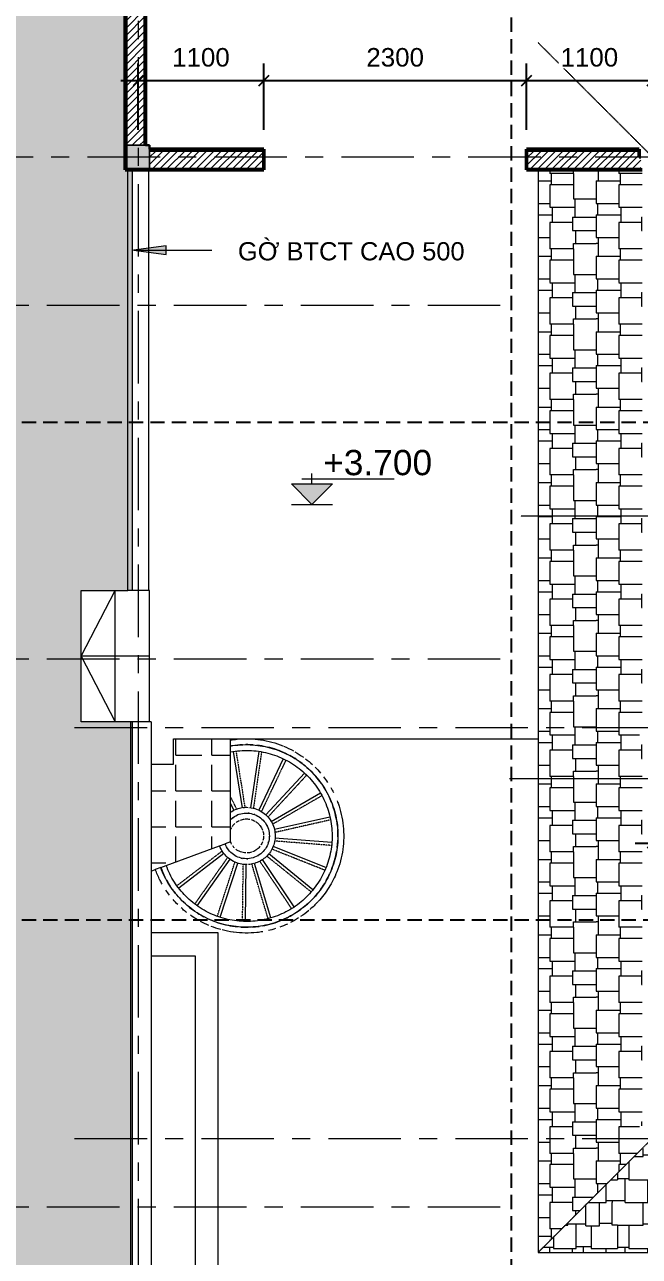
# Model space of a CAD drawing. Header units: millimetres. Extents: x 2164007 to 2324354, y -2513385 to -2308978.
# Drawn here: x 2257414 to 2262794, y -2392511 to -2381721 of the extents above; entities that cross this region are included whole.
import ezdxf

# ---------------------------------------------------------------- set-up
doc = ezdxf.new("R2010")
doc.units = ezdxf.units.MM
for name, pattern in [('DASHED2', [0.375, 0.25, -0.125]), ('Grid Line', [22.225, 12.7, -3.175, 3.175, -3.175]), ('HIDDEN2', [0.1875, 0.125, -0.0625]), ('IMPORT-ACAD_ISO10W100 _2_', [6, 4, -1, 0, -1]), ('Overhead 1_16_', [2.579687, 1.5875, -0.992187])]:
    doc.linetypes.add(name, pattern=pattern)
for name, color, linetype, lineweight in [('A-ANNO-DIMS', 211, 'Continuous', 9), ('A-DETL', 8, 'Continuous', 9), ('A-DETL-MEDM', 33, 'Continuous', 20), ('A-DETL-THIN', 151, 'Continuous', 9), ('A-FLOR', 8, 'Continuous', 13), ('A-FLOR-HRAL', 8, 'Continuous', 9), ('A-FLOR-PATT', 8, 'Continuous', 13), ('A-ROOF', 8, 'Continuous', 13), ('A-ROOF-PATT', 8, 'Continuous', 13), ('A-WALL', 113, 'Continuous', 20), ('A-WALL-PATT', 8, 'Continuous', 50), ('G-ANNO-DIMS', 111, 'Continuous', 9), ('G-ANNO-TEXT', 231, 'Continuous', 9), ('S-COLS', 52, 'Continuous', 9), ('S-GRID', 8, 'Continuous', 9), ('S-STRS', 8, 'Continuous', 9)]:
    doc.layers.add(name, color=color, linetype=linetype, lineweight=lineweight)
doc.layers.add('NETGIONG', color=21, linetype='HIDDEN2')
doc.styles.add('Arial_1', font='arial.ttf', dxfattribs={"height": 162.282934})
doc.styles.add('Arial_3', font='arial.ttf', dxfattribs={"height": 177.035928})
doc.dimstyles.new('Dim_dai_ca_vu', dxfattribs={"dimscale": 304.8, "dimtxt": 165, "dimasz": 0.292969, "dimexe": 0.492126, "dimexo": 0.0625, "dimgap": 0.393701, "dimtad": 1, "dimdec": 0, "dimzin": 0, "dimdsep": 46, "dimtxsty": 'Arial_1', "dimblk1": 'OBLIQUE', "dimblk2": 'OBLIQUE', "dimsah": 1, "dimcen": 0.09, "dimdle": 0.492126, "dimadec": 0, "dimazin": 0, "dimtfac": 1, "dimtdec": 4, "dimtix": 1, "dimtmove": 0, "dimatfit": 3, "dimfxl": 0.984252, "dimfxlon": 1, "dimtvp": 1, "dimtfill": 1, "dimtolj": 1, "dimtzin": 0, "dimarcsym": 2})
doc.dimstyles.new('Dim_dai_ca_vu_1', dxfattribs={"dimscale": 304.8, "dimtxt": 165, "dimasz": 0.292969, "dimexe": 0.492126, "dimexo": 0.0625, "dimgap": 0.393701, "dimtad": 1, "dimdec": 0, "dimzin": 0, "dimdsep": 46, "dimtxsty": 'Arial_1', "dimblk1": 'OBLIQUE', "dimblk2": 'OBLIQUE', "dimsah": 1, "dimcen": 0.09, "dimdle": 0.492126, "dimadec": 0, "dimazin": 0, "dimtfac": 1, "dimtdec": 4, "dimtix": 1, "dimtmove": 0, "dimatfit": 3, "dimfxl": 0.984252, "dimfxlon": 1, "dimtvp": 1, "dimtfill": 1, "dimtolj": 1, "dimtzin": 0, "dimarcsym": 2})
pattern_1 = [(45, (2260622.267, -2390948.96), (-31.8198, 31.8198), [])]

# ---------------------------------------------------------------- blocks, each defined once
blk = doc.blocks.new('Top Rail Type - Top Rail_Internal_-1073175-TÂ_NG 2')
at = {"layer": 'A-FLOR-HRAL'}
blk.add_line((-1502, 2034), (-1454, 2052), dxfattribs=at)
for points in [[(-1407, 2328), (-1392, 2339), (-1375, 2348), (-1357, 2355)], [(-1407, 2263), (-1393, 2277), (-1360, 2301), (-1302, 2321), (-1240, 2322), (-1181, 2305), (-1129, 2271), (-1091, 2223), (-1076, 2185), (-1071, 2165)], [(-1352, 2356), (-1337, 2362), (-1321, 2366), (-1305, 2369)], [(-1296, 2370), (-1281, 2372), (-1266, 2372), (-1251, 2371)], [(-1240, 2370), (-1219, 2368), (-1178, 2358), (-1123, 2330), (-1076, 2288), (-1041, 2236), (-1026, 2197), (-1022, 2176)], [(-1071, 2165), (-1067, 2145), (-1064, 2105), (-1078, 2046), (-1108, 1993), (-1153, 1952), (-1209, 1926), (-1269, 1918), (-1329, 1928), (-1383, 1955), (-1427, 1997), (-1447, 2033), (-1454, 2052)], [(-1022, 2176), (-1018, 2159), (-1014, 2123), (-1019, 2069), (-1030, 2034), (-1038, 2018)], [(-1260, 1870), (-1281, 1870), (-1323, 1874), (-1382, 1895), (-1434, 1930), (-1475, 1977), (-1494, 2015), (-1502, 2034)], [(-1068, 1967), (-1079, 1953), (-1103, 1929), (-1131, 1909), (-1146, 1901)], [(-1039, 2016), (-1046, 2000), (-1055, 1985), (-1065, 1971)], [(-1204, 1878), (-1219, 1874), (-1234, 1872), (-1249, 1871)], [(-1150, 1898), (-1165, 1891), (-1180, 1885), (-1196, 1880)]]:
    blk.add_open_spline(points, degree=3, dxfattribs=at)
blk = doc.blocks.new('Top Rail Type - Top Rail_Internal_-1073186-TÂ_NG 2')
at = {"layer": 'A-FLOR-HRAL'}
blk.add_line((-2017, 1844), (-1969, 1862), dxfattribs=at)
for points in [[(-1407, 2908), (-1349, 2919), (-1233, 2926), (-1060, 2900), (-896, 2837), (-750, 2740), (-629, 2614), (-537, 2465), (-499, 2354), (-486, 2298)], [(-1406, 2857), (-1353, 2867), (-1243, 2876), (-1079, 2852), (-924, 2794), (-786, 2704), (-671, 2585), (-584, 2444), (-548, 2340), (-536, 2287)], [(-486, 2298), (-473, 2242), (-460, 2127), (-477, 1955), (-531, 1790), (-618, 1641), (-736, 1514), (-878, 1415), (-1037, 1348), (-1207, 1317), (-1380, 1323), (-1548, 1365), (-1703, 1443), (-1837, 1552), (-1946, 1687), (-1997, 1790), (-2017, 1844)], [(-536, 2287), (-524, 2234), (-511, 2127), (-527, 1965), (-578, 1811), (-660, 1672), (-769, 1552), (-902, 1459), (-1052, 1397), (-1211, 1368), (-1373, 1373), (-1530, 1413), (-1675, 1486), (-1801, 1588), (-1903, 1714), (-1951, 1811), (-1969, 1862)]]:
    blk.add_open_spline(points, degree=3, dxfattribs=at)
blk = doc.blocks.new('Floors 3 - Floors 3-1078498-TÂ_NG 2')
at = {"layer": 'A-FLOR'}
for p, q in [((-1515, 1271), (-2100, 1271)), ((-1515, -4829), (-1515, 1271)), ((-2100, 1071), (-1715, 1071)), ((-1715, 1071), (-1715, -4629))]:
    blk.add_line(p, q, dxfattribs=at)
blk = doc.blocks.new('_Oblique')
at = {"color": 0, "linetype": 'ByBlock', "lineweight": -2}
blk.add_line((-0.5, -0.5), (0.5, 0.5), dxfattribs=at)
blk = doc.blocks.new('*D403')
at = {"layer": 'A-ANNO-DIMS', "color": 0, "lineweight": -2}
for p, q in [((2258407, -2382642), (2258407, -2382061)), ((2259507, -2382642), (2259507, -2382061)), ((2258257, -2382211), (2259657, -2382211))]:
    blk.add_line(p, q, dxfattribs=at)
at = {"layer": 'Defpoints', "color": 0}
for p in [(2259507, -2382211), (2258407, -2382661), (2259507, -2382661)]:
    blk.add_point(p, dxfattribs=at)
at = {"layer": 'A-ANNO-DIMS', "color": 0, "lineweight": -2, "xscale": 89.296875, "yscale": 89.296875, "zscale": 89.296875, "rotation": 180}
blk.add_blockref('_Oblique', (2258407, -2382211), dxfattribs=at)
at = {"layer": 'A-ANNO-DIMS', "color": 0, "lineweight": -2, "xscale": 89.296875, "yscale": 89.296875, "zscale": 89.296875}
blk.add_blockref('_Oblique', (2259507, -2382211), dxfattribs=at)
at = {"layer": 'A-ANNO-DIMS', "color": 0, "insert": (2258957, -2382008), "char_height": 162.3, "attachment_point": 5, "style": 'Arial_1', "bg_fill": 3, "box_fill_scale": 1.1, "bg_fill_color": 256, "bg_fill_true_color": 13158600, "bg_fill_transparency": 0}
blk.add_mtext('\\A1;1100', dxfattribs=at)
blk = doc.blocks.new('*D404')
at = {"layer": 'A-ANNO-DIMS', "color": 0, "lineweight": -2}
for p, q in [((2259507, -2382642), (2259507, -2382061)), ((2261807, -2382642), (2261807, -2382061)), ((2259357, -2382211), (2261957, -2382211))]:
    blk.add_line(p, q, dxfattribs=at)
at = {"layer": 'Defpoints', "color": 0}
for p in [(2261807, -2382211), (2259507, -2382661), (2261807, -2382661)]:
    blk.add_point(p, dxfattribs=at)
at = {"layer": 'A-ANNO-DIMS', "color": 0, "lineweight": -2, "xscale": 89.296875, "yscale": 89.296875, "zscale": 89.296875, "rotation": 180}
blk.add_blockref('_Oblique', (2259507, -2382211), dxfattribs=at)
at = {"layer": 'A-ANNO-DIMS', "color": 0, "lineweight": -2, "xscale": 89.296875, "yscale": 89.296875, "zscale": 89.296875}
blk.add_blockref('_Oblique', (2261807, -2382211), dxfattribs=at)
at = {"layer": 'A-ANNO-DIMS', "color": 0, "insert": (2260657, -2382008), "char_height": 162.3, "attachment_point": 5, "style": 'Arial_1', "bg_fill": 3, "box_fill_scale": 1.1, "bg_fill_color": 256, "bg_fill_true_color": 13158600, "bg_fill_transparency": 6965612}
blk.add_mtext('\\A1;2300', dxfattribs=at)
blk = doc.blocks.new('*D405')
at = {"layer": 'A-ANNO-DIMS', "color": 0, "lineweight": -2}
for p, q in [((2262907, -2381780), (2262907, -2382361)), ((2261807, -2382642), (2261807, -2382061)), ((2261657, -2382211), (2263057, -2382211))]:
    blk.add_line(p, q, dxfattribs=at)
at = {"layer": 'Defpoints', "color": 0}
for p in [(2262907, -2381761), (2262907, -2382211), (2261807, -2382661)]:
    blk.add_point(p, dxfattribs=at)
at = {"layer": 'A-ANNO-DIMS', "color": 0, "lineweight": -2, "xscale": 89.296875, "yscale": 89.296875, "zscale": 89.296875, "rotation": 180}
blk.add_blockref('_Oblique', (2261807, -2382211), dxfattribs=at)
at = {"layer": 'A-ANNO-DIMS', "color": 0, "lineweight": -2, "xscale": 89.296875, "yscale": 89.296875, "zscale": 89.296875}
blk.add_blockref('_Oblique', (2262907, -2382211), dxfattribs=at)
at = {"layer": 'A-ANNO-DIMS', "color": 0, "insert": (2262357, -2382008), "char_height": 162.3, "attachment_point": 5, "style": 'Arial_1', "bg_fill": 3, "box_fill_scale": 1.1, "bg_fill_color": 256, "bg_fill_true_color": 13158600, "bg_fill_transparency": 8895380}
blk.add_mtext('\\A1;1100', dxfattribs=at)
blk = doc.blocks.new('Spot Elevations - M_Spot Elevation - Exterior Filled 2-332856-TÂ_NG 2')
at = {"layer": 'G-ANNO-DIMS'}
blk.add_hatch(color=256, dxfattribs=at).paths.add_polyline_path([(2, 2), (0, 0), (-2, 2)], flags=0)
for p, q in [((-1, 2.5), (8, 2.5)), ((0, 2), (0, 3)), ((0, 0), (-2, 2)), ((-2, 2), (2, 2)), ((2, 2), (0, 0)), ((-2, 0), (2, 0))]:
    blk.add_line(p, q, dxfattribs=at)
blk = doc.blocks.new('*D454')
at = {"layer": 'A-ANNO-DIMS', "color": 0, "lineweight": -2}
for p, q in [((2262907, -2388461), (2262907, -2389042)), ((2266057, -2388461), (2266057, -2389042)), ((2262757, -2388892), (2266207, -2388892))]:
    blk.add_line(p, q, dxfattribs=at)
at = {"layer": 'Defpoints', "color": 0}
for p in [(2262907, -2388442), (2266057, -2388442), (2266057, -2388892)]:
    blk.add_point(p, dxfattribs=at)
at = {"layer": 'A-ANNO-DIMS', "color": 0, "lineweight": -2, "xscale": 89.296875, "yscale": 89.296875, "zscale": 89.296875, "rotation": 180}
blk.add_blockref('_Oblique', (2262907, -2388892), dxfattribs=at)
at = {"layer": 'A-ANNO-DIMS', "color": 0, "lineweight": -2, "xscale": 89.296875, "yscale": 89.296875, "zscale": 89.296875}
blk.add_blockref('_Oblique', (2266057, -2388892), dxfattribs=at)
at = {"layer": 'A-ANNO-DIMS', "color": 0, "insert": (2264482, -2388689), "char_height": 162.3, "attachment_point": 5, "style": 'Arial_1', "bg_fill": 3, "box_fill_scale": 1.1, "bg_fill_color": 256, "bg_fill_true_color": 13158600, "bg_fill_transparency": 7313888}
blk.add_mtext('\\A1;3150', dxfattribs=at)

msp = doc.modelspace()

# ---------------------------------------------------------------- hatches: boundary and pattern name
at = {"layer": 'A-FLOR-PATT', "lineweight": 9}
h = msp.add_hatch(dxfattribs=at)
h.set_pattern_fill('FP_5', color=256, style=0, pattern_type=2)
h.set_pattern_definition([(0, (2260622.27, -2390948.96), (365.76, 91.44), [30.175, -244.145, 30.175, -244.145, -1463.04]), (0, (2260622.27, -2390948.96), (365.76, 91.44), [-548.64, 30.175, -518.465, 30.175, -244.145, -640.08]), (0, (2260622.27, -2390948.96), (365.76, 91.44), [-1371.6, 30.175, -152.705, 30.175, -427.025]), (120, (2260759.43, -2390903.24), (-262.06936, 271.03745), [30.175, -244.145, 30.175, -244.145, -1463.04]), (120, (2260759.43, -2390903.24), (-262.06936, 271.03745), [-548.64, 30.175, -518.465, 30.175, -244.145, -640.08]), (120, (2260759.43, -2390903.24), (-262.06936, 271.03745), [-1371.6, 30.175, -152.705, 30.175, -427.025]), (240, (2260805.15, -2390720.36), (-103.69064, -362.47745), [30.175, -244.145, 30.175, -244.145, -1463.04]), (240, (2260805.15, -2390720.36), (-103.69064, -362.47745), [-548.64, 30.175, -518.465, 30.175, -244.145, -640.08]), (240, (2260805.15, -2390720.36), (-103.69064, -362.47745), [-1371.6, 30.175, -152.705, 30.175, -427.025])])
h.paths.add_polyline_path([(2252457.4, -2395028), (2258357.4, -2395028), (2258357.4, -2387828), (2257907.4, -2387828), (2257907.4, -2386678), (2258357.4, -2386678), (2258357.4, -2382993), (2258292.4, -2382993), (2258292.4, -2379028), (2250357.4, -2379028), (2250357.4, -2384128), (2252457.4, -2384128), (2252457.4, -2394188.4)], flags=0)
h.paths.add_polyline_path([(2254207.4, -2392678), (2254207.4, -2386678), (2256607.4, -2386678), (2256607.4, -2392678)], flags=0)
h.paths.add_polyline_path([(2251807.4, -2382778), (2251807.4, -2380378), (2256607.4, -2380378), (2256607.4, -2382778)], flags=0)
h = msp.add_hatch(dxfattribs=at)
h.set_pattern_fill('FP_7', color=256, style=0, pattern_type=2)
h.set_pattern_definition([(0, (2260622.27, -2390948.96), (0, 314.325), [228.6, -85.725]), (90, (2260622.27, -2390948.96), (-314.325, 2e-14), [228.6, -85.725])])
h.paths.add_polyline_path([(2258522.4, -2389135.5), (2259216, -2388879.8), (2259216, -2387978), (2258717.4, -2387978), (2258717.4, -2388198), (2258522.4, -2388198), (2258522.4, -2388584.9)], flags=0)
at = {"layer": 'A-ROOF-PATT', "lineweight": 9}
h = msp.add_hatch(dxfattribs=at)
h.set_pattern_fill('FP_4', color=256, style=0, pattern_type=2)
h.set_pattern_definition([(270, (2260626.06, -2390948.96), (602.233, -660.4), [66.04, -594.36]), (270, (2260608, -2391015), (602.233, -660.4), [198.12, -462.28]), (270, (2260620.04, -2391213.1), (602.233, -660.4), [99.06, -561.34]), (270, (2260608, -2391312.2), (602.233, -660.4), [198.12, -462.28]), (270, (2260626.06, -2391510.3), (602.233, -660.4), [99.06, -561.34]), (270, (2260806.7, -2391048), (602.233, -660.4), [198.12, -462.28]), (270, (2260818.8, -2390948.96), (602.233, -660.4), [99.06, -561.34]), (270, (2260824.8, -2391246.14), (602.233, -660.4), [132.08, -528.32]), (270, (2260806.7, -2391378.2), (602.233, -660.4), [231.14, -429.26]), (270, (2261011.5, -2390948.96), (602.233, -660.4), [224.536, -435.864]), (270, (2261023.53, -2391173.5), (602.233, -660.4), [158.496, -501.904]), (270, (2261005.46, -2391332), (602.233, -660.4), [118.87, -541.53]), (270, (2261029.55, -2391450.87), (602.233, -660.4), [112.27, -548.13]), (90, (2261011.5, -2391609.36), (-602.233, 660.4), [46.23, -614.17]), (0, (2260608, -2391015), (602.233, 660.4), [210.78, -391.45]), (0, (2260608, -2391213.1), (602.233, 660.4), [198.737, -403.496]), (0, (2260608, -2391312.2), (602.233, 660.4), [216.804, -385.43]), (0, (2260608, -2391510.3), (602.233, 660.4), [198.737, -403.496]), (0, (2260806.7, -2391246.14), (602.233, 660.4), [216.804, -385.43]), (0, (2261011.5, -2391173.5), (602.233, 660.4), [198.737, -403.496]), (0, (2261005.46, -2391332), (602.233, 660.4), [204.76, -397.474]), (180, (2261011.5, -2390948.96), (-602.233, -660.4), [204.76, -397.474]), (180, (2261011.5, -2391048), (-602.233, -660.4), [204.76, -397.474]), (180, (2261005.46, -2391378.2), (-602.233, -660.4), [198.737, -403.496]), (0, (2261011.5, -2391563.13), (602.233, 660.4), [198.737, -403.496]), (0, (2261005.46, -2391450.87), (602.233, 660.4), [204.76, -397.474]), (180, (2260626.06, -2391563.13), (-602.233, -660.4), [18.067, -584.166])])
h.paths.add_polyline_path([(2261907.4, -2392478), (2262818.5, -2391566.9), (2262796.3, -2391566.9), (2262796.3, -2391366.9), (2262818.5, -2391366.9), (2262818.5, -2387966.9), (2262796.3, -2387966.9), (2262796.3, -2387766.9), (2262818.5, -2387766.9), (2262818.5, -2382993), (2261907.4, -2382993), (2261907.4, -2391588.5)], flags=0)
h = msp.add_hatch(dxfattribs=at)
h.set_pattern_fill('FP_3', color=256, style=0, pattern_type=2)
h.set_pattern_definition([(0, (2260622.27, -2391419.1), (660.4, 602.233), [66.04, -594.36]), (0, (2260688.3, -2391437.14), (660.4, 602.233), [198.12, -462.28]), (0, (2260886.4, -2391425.1), (660.4, 602.233), [99.06, -561.34]), (0, (2260985.5, -2391437.14), (660.4, 602.233), [198.12, -462.28]), (0, (2261183.6, -2391419.1), (660.4, 602.233), [99.06, -561.34]), (0, (2260721.3, -2391238.4), (660.4, 602.233), [198.12, -462.28]), (0, (2260622.27, -2391226.36), (660.4, 602.233), [99.06, -561.34]), (0, (2260919.45, -2391220.33), (660.4, 602.233), [132.08, -528.32]), (0, (2261051.5, -2391238.4), (660.4, 602.233), [231.14, -429.26]), (0, (2260622.27, -2391033.64), (660.4, 602.233), [224.536, -435.864]), (0, (2260846.8, -2391021.6), (660.4, 602.233), [158.496, -501.904]), (0, (2261005.3, -2391039.66), (660.4, 602.233), [118.872, -541.528]), (0, (2261124.2, -2391015.6), (660.4, 602.233), [112.27, -548.13]), (180, (2261282.67, -2391033.64), (-660.4, -602.233), [46.23, -614.17]), (90, (2260688.3, -2391437.14), (-660.4, 602.233), [210.782, -391.45]), (90, (2260886.4, -2391437.14), (-660.4, 602.233), [198.737, -403.496]), (90, (2260985.5, -2391437.14), (-660.4, 602.233), [216.804, -385.43]), (90, (2261183.6, -2391437.14), (-660.4, 602.233), [198.737, -403.496]), (90, (2260919.45, -2391238.4), (-660.4, 602.233), [216.804, -385.43]), (90, (2260846.8, -2391033.64), (-660.4, 602.233), [198.737, -403.496]), (90, (2261005.3, -2391039.66), (-660.4, 602.233), [204.76, -397.474]), (270, (2260622.3, -2391033.64), (660.4, -602.233), [204.76, -397.474]), (270, (2260721.3, -2391033.64), (660.4, -602.233), [204.76, -397.474]), (270, (2261051.5, -2391039.66), (660.4, -602.233), [198.737, -403.496]), (90, (2261236.44, -2391033.64), (-660.4, 602.233), [198.737, -403.496]), (90, (2261124.2, -2391039.66), (-660.4, 602.233), [204.76, -397.474]), (270, (2261236.44, -2391419.1), (660.4, -602.233), [18.067, -584.166])])
h.paths.add_polyline_path([(2261907.4, -2392478), (2270207.4, -2392478), (2269296.3, -2391566.9), (2262818.5, -2391566.9), (2262796.3, -2391589.1)], flags=0)
at = {"layer": 'A-WALL-PATT', "lineweight": 9}
h = msp.add_hatch(dxfattribs=at)
h.set_pattern_fill('FP_6', color=256, style=0, pattern_type=2)
h.set_pattern_definition(pattern_1)
h.paths.add_polyline_path([(2258457.4, -2382778), (2258457.4, -2379078), (2258307.4, -2379078), (2258307.4, -2382778)], flags=0)
h = msp.add_hatch(dxfattribs=at)
h.set_pattern_fill('FP_6', color=256, style=0, pattern_type=2)
h.set_pattern_definition(pattern_1)
h.paths.add_polyline_path([(2259507.4, -2382978), (2259507.4, -2382828), (2258507.4, -2382828), (2258507.4, -2382978)], flags=0)
h = msp.add_hatch(dxfattribs=at)
h.set_pattern_fill('FP_6', color=256, style=0, pattern_type=2)
h.set_pattern_definition(pattern_1)
h.paths.add_polyline_path([(2262807.4, -2382978), (2262807.4, -2382878), (2262792.4, -2382878), (2262792.4, -2382828), (2261807.4, -2382828), (2261807.4, -2382978), (2262792.4, -2382978)], flags=0)
at = {"layer": 'G-ANNO-TEXT'}
msp.add_hatch(color=7, dxfattribs=at).paths.add_polyline_path([(2258368, -2383697.4), (2258653.8, -2383735), (2258653.8, -2383659.8)], flags=0)
at = {"layer": 'S-COLS'}
msp.add_hatch(color=256, dxfattribs=at).paths.add_polyline_path([(2258507.4, -2382978), (2258507.4, -2382778), (2258307.4, -2382778), (2258307.4, -2382978), (2258472.4, -2382978)], flags=0)

# ---------------------------------------------------------------- linework, layer by layer
at = {"layer": 'A-DETL', "linetype": 'IMPORT-ACAD_ISO10W100 _2_'}
for p, q in [((2261907.4, -2381878), (2266057.4, -2386028)), ((2266057.4, -2386028), (2261757.4, -2386028)), ((2266057.4, -2388328), (2261657.4, -2388328)), ((2261907.4, -2392478), (2266057.4, -2388328))]:
    msp.add_line(p, q, dxfattribs=at)
at = {"layer": 'A-DETL-MEDM'}
for q in [(2258207.4, -2386678), (2258207.4, -2387828)]:
    msp.add_line((2257907.4, -2387253), q, dxfattribs=at)
at = {"layer": 'A-DETL-THIN'}
msp.add_line((2258507.4, -2387253), (2257907.4, -2387253), dxfattribs=at)
at = {"layer": 'A-FLOR'}
for p, q in [((2258357.4, -2386678), (2258357.4, -2382993)), ((2257907.4, -2387828), (2257907.4, -2386678)), ((2257907.4, -2386678), (2258317.4, -2386678)), ((2258342.4, -2387828), (2257907.4, -2387828)), ((2258357.4, -2395028), (2258357.4, -2387828)), ((2258717.4, -2388198), (2258717.4, -2387978)), ((2258717.4, -2387978), (2261907.4, -2387978)), ((2259216, -2388879.8), (2259216, -2387978)), ((2258522.4, -2388198), (2258717.4, -2388198)), ((2258653, -2389087.3), (2259120.7, -2388914.9)), ((2258522.4, -2389135.5), (2258557.7, -2389122.5))]:
    msp.add_line(p, q, dxfattribs=at)
at = {"layer": 'A-ROOF'}
for p, q in [((2261907.4, -2382993), (2261907.4, -2392478)), ((2262818.5, -2391566.9), (2261907.4, -2392478)), ((2261907.4, -2392478), (2270207.4, -2392478))]:
    msp.add_line(p, q, dxfattribs=at)
at = {"layer": 'A-WALL', "lineweight": 50}
for p, q in [((2258292.4, -2378863), (2258292.4, -2382993)), ((2258472.4, -2382778), (2258472.4, -2379078)), ((2259507.4, -2382813), (2258507.4, -2382813)), ((2259507.4, -2382993), (2259507.4, -2382813)), ((2262792.4, -2382813), (2261807.4, -2382813)), ((2261807.4, -2382813), (2261807.4, -2382993)), ((2262792.4, -2382878), (2262792.4, -2382813)), ((2262807.4, -2382878), (2262792.4, -2382878)), ((2258292.4, -2382993), (2259507.4, -2382993)), ((2261807.4, -2382993), (2262818.5, -2382993))]:
    msp.add_line(p, q, dxfattribs=at)
at = {"layer": 'A-WALL', "lineweight": 13}
for p, q in [((2258307.4, -2378878), (2258307.4, -2382778)), ((2258457.4, -2379078), (2258457.4, -2382778)), ((2258507.4, -2382828), (2259507.4, -2382828)), ((2261807.4, -2382828), (2262792.4, -2382828)), ((2258472.4, -2382978), (2259507.4, -2382978)), ((2261807.4, -2382978), (2262807.4, -2382978))]:
    msp.add_line(p, q, dxfattribs=at)
at = {"layer": 'A-WALL'}
for p, q in [((2258307.4, -2382978), (2258307.4, -2382778)), ((2258307.4, -2382778), (2258472.4, -2382778)), ((2258507.4, -2382813), (2258507.4, -2382978)), ((2258317.4, -2386678), (2258317.4, -2382993)), ((2258497.4, -2382993), (2258497.4, -2386678)), ((2258497.4, -2386678), (2258317.4, -2386678)), ((2258342.4, -2395013), (2258342.4, -2387828)), ((2258522.4, -2387828), (2258342.4, -2387828)), ((2258522.4, -2387828), (2258522.4, -2395193))]:
    msp.add_line(p, q, dxfattribs=at)
at = {"layer": 'G-ANNO-TEXT', "color": 7}
for p, q in [((2258653.8, -2383659.8), (2258368, -2383697.4)), ((2258368, -2383697.4), (2258653.8, -2383735)), ((2258368, -2383697.4), (2259107.3, -2383697.4)), ((2258653.8, -2383735), (2258653.8, -2383659.8))]:
    msp.add_line(p, q, dxfattribs=at)
at = {"layer": 'NETGIONG', "color": 5, "linetype": 'DASHED2', "lineweight": 25, "ltscale": 500}
for p, q in [((2261676, -2397159.6), (2261676, -2375891.8)), ((2247826.9, -2385203.5), (2276904.7, -2385203.5)), ((2247826.9, -2389563.5), (2276904.7, -2389563.5))]:
    msp.add_line(p, q, dxfattribs=at)
at = {"layer": 'S-COLS'}
for p, q in [((2258457.4, -2382778), (2258307.4, -2382778)), ((2258307.4, -2382778), (2258307.4, -2382978)), ((2258472.4, -2382778), (2258457.4, -2382778)), ((2258507.4, -2382828), (2258507.4, -2382813)), ((2258507.4, -2382978), (2258507.4, -2382828)), ((2258307.4, -2382978), (2258472.4, -2382978)), ((2258472.4, -2382978), (2258507.4, -2382978))]:
    msp.add_line(p, q, dxfattribs=at)
at = {"layer": 'S-COLS', "lineweight": 30}
for p, q in [((2258507.4, -2382778), (2258472.4, -2382778)), ((2258507.4, -2382813), (2258507.4, -2382778))]:
    msp.add_line(p, q, dxfattribs=at)
at = {"layer": 'S-GRID', "linetype": 'Grid Line', "ltscale": 50}
for p, q in [((2258407.4, -2376449.6), (2258407.4, -2397697.5)), ((2252407.4, -2382878), (2276777.2, -2382878)), ((2247607.4, -2384178), (2261698, -2384178)), ((2247607.4, -2387278), (2261698, -2387278)), ((2257850.1, -2387878), (2276777.2, -2387878)), ((2257850.1, -2391478), (2276777.2, -2391478)), ((2247607.4, -2392078), (2261698, -2392078))]:
    msp.add_line(p, q, dxfattribs=at)
at = {"layer": 'S-STRS'}
for p, q in [((2257907.4, -2387828), (2257907.4, -2386678)), ((2258207.4, -2387828), (2258207.4, -2386678)), ((2258507.4, -2386678), (2258497.4, -2386678)), ((2258507.4, -2387828), (2258507.4, -2386678)), ((2259238.2, -2388088.3), (2259316.5, -2388580.5)), ((2259462.7, -2388088), (2259391.6, -2388581.3)), ((2259677.6, -2388152.6), (2259463.4, -2388602.6)), ((2259863.1, -2388278.9), (2259525.5, -2388644.6)), ((2260003.4, -2388453.9), (2259571.9, -2388703.3)), ((2259216, -2388544.9), (2259245.5, -2388604.6)), ((2260086.6, -2388662.5), (2259600.6, -2388772.7)), ((2258653, -2389087.3), (2259120.7, -2388914.9)), ((2259216, -2388879.8), (2259168.3, -2388897.3)), ((2260051.1, -2389105.2), (2259588.1, -2388920.7)), ((2260101.5, -2388886.5), (2259604.6, -2388847.6)), ((2258762.7, -2389283.3), (2259158.1, -2388980)), ((2258924.1, -2389439.2), (2259211.8, -2389032.2)), ((2259771.6, -2389449.8), (2259494.6, -2389035.5)), ((2259937.6, -2389298.9), (2259550.2, -2388985.4)), ((2258605.4, -2389104.9), (2258557.7, -2389122.5)), ((2259124.8, -2389539.8), (2259278.8, -2389065.8)), ((2259346.2, -2389575.9), (2259352.7, -2389077.5)), ((2259568.9, -2389546.5), (2259427.2, -2389068.6))]:
    msp.add_line(p, q, dxfattribs=at)
at = {"layer": 'S-STRS', "linetype": 'Overhead 1_16_'}
for p, q in [((2258207.4, -2387828), (2258207.4, -2386678)), ((2258507.4, -2387828), (2258507.4, -2386678)), ((2259263.5, -2388085.9), (2259342.1, -2388579.2)), ((2259487.8, -2388092), (2259416.7, -2388584.9)), ((2259700.6, -2388163.4), (2259485.7, -2388614.8)), ((2259881.6, -2388296.3), (2259543, -2388663)), ((2259216, -2388487.6), (2259268.4, -2388593.6)), ((2260016.4, -2388475.7), (2259584.4, -2388725.5)), ((2260090.7, -2388687.6), (2259603.5, -2388798.1)), ((2260099.2, -2388911.8), (2259602.1, -2388872.9)), ((2258746.9, -2389263.4), (2259142.9, -2388959.6)), ((2258903.9, -2389423.8), (2259192, -2389016.2)), ((2259920.9, -2389318), (2259532.9, -2389004.1)), ((2260041.8, -2389128.8), (2259577.3, -2388943.7)), ((2259100.6, -2389532.1), (2259255.1, -2389056.5)), ((2259320.9, -2389575.2), (2259327.3, -2389076.7)), ((2259544.1, -2389552.2), (2259402.1, -2389073.2)), ((2259750.6, -2389464.2), (2259473.3, -2389049.4))]:
    msp.add_line(p, q, dxfattribs=at)
at = {"layer": 'S-STRS'}
for radius, start, end in [(800, 99.04711, 100.08628), (800, 92.47318, 99.04711), (800, 85.81789, 90.42109), (800, 81.79326, 83.51991), (800, 78.91671, 81.79326), (800, 64.5394, 76.86462), (800, 63.71676, 64.5394), (800, 57.06147, 61.66467), (800, 50.16029, 54.76349), (800, 47.28555, 48.1082), (800, 34.96033, 47.28555), (800, 30.0317, 32.90825), (800, 28.30504, 30.0317), (800, 21.40386, 26.00707), (800, 12.77784, 19.35178), (200, 126.85063, 129.23591), (200, 111.99294, 114.37822), (200, 83.716, 86.10128), (200, 68.85831, 71.24359), (200, 40.58137, 42.96665), (800, 6.20391, 12.77784), (200, 25.72367, 28.10896), (200, 357.44673, 359.83202), (800, 359.54862, 4.15182), (200, 213.18514, 215.57042), (200, 342.58904, 344.97432), (800, 352.64744, 355.52399), (800, 355.52399, 357.25064), (200, 228.36428, 229.3638), (200, 256.31977, 258.70506), (200, 271.17747, 273.56275), (200, 299.45441, 301.83969), (200, 314.3121, 316.69738), (800, 338.27014, 350.59535), (800, 200.23931, 206.81325), (800, 337.44749, 338.27014), (800, 208.86533, 213.46854), (800, 323.89102, 328.49422), (800, 330.7922, 335.3954), (800, 215.76651, 217.49317), (800, 217.49317, 219.98827), (800, 308.69107, 321.01628), (800, 321.01628, 321.83893), (800, 222.76754, 227.03004), (800, 229.60809, 230.31638), (800, 230.31638, 234.74702), (800, 303.76243, 306.63898), (800, 234.74702, 235.56967), (800, 237.62176, 242.22496), (800, 244.52293, 249.12614), (800, 251.17822, 252.00087), (800, 286.50858, 293.08251), (800, 295.1346, 299.7378), (800, 302.03578, 303.76243), (800, 252.00087, 264.32609), (800, 266.37818, 269.25473), (800, 269.25473, 270.98138), (800, 273.27936, 277.88256), (800, 279.93465, 286.50858)]:
    msp.add_arc((2259356, -2388828.2), radius, start, end, dxfattribs=at)
for points in [[(2259215.8, -2387989), (2259234.9, -2387985.8), (2259254.1, -2387983.3), (2259273.3, -2387981.4)], [(2259315, -2387978.3), (2259322.4, -2387978), (2259329.8, -2387977.7), (2259337.2, -2387977.6)], [(2259354, -2387977.4), (2259361.3, -2387977.3), (2259368.6, -2387977.4), (2259375.9, -2387977.6)], [(2259430.7, -2387980.6), (2259446.5, -2387982), (2259462.3, -2387983.9), (2259478, -2387986.2)], [(2259478.6, -2387986.3), (2259512.1, -2387991.1), (2259545.2, -2387998), (2259577.9, -2388006.8)], [(2259578, -2388006.8), (2259610.7, -2388015.7), (2259642.9, -2388026.5), (2259674.4, -2388039.2)], [(2259680.7, -2388041.8), (2259710.1, -2388053.9), (2259738.9, -2388067.7), (2259766.8, -2388083.1)], [(2259779.7, -2388090.4), (2259805.1, -2388105), (2259829.7, -2388120.9), (2259853.5, -2388138)], [(2259871.9, -2388151.6), (2259893.1, -2388167.8), (2259913.5, -2388184.9), (2259933, -2388203)], [(2259955.7, -2388224.7), (2259972.6, -2388241.5), (2259988.8, -2388259), (2260004.2, -2388277.1)], [(2260029.9, -2388308.9), (2260042.5, -2388325.2), (2260054.5, -2388342), (2260065.9, -2388359.2)], [(2260093.9, -2388404.7), (2260102, -2388418.9), (2260109.8, -2388433.3), (2260117.1, -2388448)], [(2260149.7, -2388521.8), (2260152.3, -2388528.5), (2260154.8, -2388535.1), (2260157.1, -2388541.8)], [(2260157.3, -2388542.1), (2260168.7, -2388574.1), (2260187.7, -2388639.5), (2260198.7, -2388706.7), (2260202.2, -2388740.5)], [(2259232.2, -2388744.8), (2259238.7, -2388735.1), (2259246.4, -2388726.2), (2259255, -2388718.3)], [(2259264.4, -2388710.4), (2259273.2, -2388703.5), (2259282.9, -2388697.6), (2259293.1, -2388692.9)], [(2259302, -2388689.1), (2259313.4, -2388684.6), (2259325.3, -2388681.6), (2259337.4, -2388680.1)], [(2259345.2, -2388679.3), (2259358.2, -2388678.4), (2259371.4, -2388679.2), (2259384.2, -2388681.7)], [(2259396.7, -2388684.6), (2259408.4, -2388687.9), (2259419.6, -2388692.7), (2259430.1, -2388698.7)], [(2259435.6, -2388702), (2259443.1, -2388706.8), (2259457.3, -2388717.6), (2259469.4, -2388730.8), (2259474.7, -2388737.9)], [(2259214.5, -2388780.8), (2259217.6, -2388771.5), (2259221.6, -2388762.5), (2259226.5, -2388754)], [(2259475, -2388738.2), (2259484.1, -2388750.2), (2259491.4, -2388763.7), (2259496.4, -2388777.9)], [(2259499.5, -2388787.2), (2259502.7, -2388798.7), (2259504.6, -2388810.7), (2259505.1, -2388822.6)], [(2259505.2, -2388830), (2259505, -2388842.8), (2259503.2, -2388855.6), (2259499.8, -2388868)], [(2260202.3, -2388741.1), (2260205.8, -2388774.9), (2260207.2, -2388809), (2260206.6, -2388843)], [(2259224.8, -2388899.3), (2259221.4, -2388893), (2259218.5, -2388886.5), (2259216, -2388879.8)], [(2259250.3, -2388933.5), (2259244.9, -2388928), (2259239.8, -2388922.1), (2259235.3, -2388915.9)], [(2259475.8, -2388917), (2259468.4, -2388927.1), (2259459.6, -2388936.2), (2259449.9, -2388944.1)], [(2259496.2, -2388879.3), (2259492.2, -2388890), (2259487.1, -2388900.2), (2259480.9, -2388909.8)], [(2260206.6, -2388843.6), (2260206, -2388877.7), (2260203.3, -2388911.7), (2260198.7, -2388945.4)], [(2259302.1, -2388967.3), (2259288.2, -2388961.9), (2259275.1, -2388954.4), (2259263.4, -2388945.1)], [(2259349.1, -2388977.2), (2259333.4, -2388976.5), (2259317.7, -2388973.2), (2259302.9, -2388967.6)], [(2259401.3, -2388970.3), (2259388, -2388974.5), (2259374.2, -2388976.9), (2259360.4, -2388977.3)], [(2259445.7, -2388947.4), (2259434.6, -2388955.8), (2259422.2, -2388962.6), (2259409.2, -2388967.5)], [(2260178.3, -2389046.5), (2260169.5, -2389079.5), (2260158.8, -2389112), (2260146.1, -2389143.7)], [(2260198.6, -2388946), (2260193.9, -2388979.7), (2260187.1, -2389013.2), (2260178.4, -2389046.2)], [(2258598.4, -2389215.3), (2258583, -2389185.2), (2258569.4, -2389154.2), (2258557.7, -2389122.5)], [(2260146.1, -2389143.8), (2260127.1, -2389191.3), (2260080.5, -2389282.9), (2260018.2, -2389364.7), (2259983.7, -2389402.5)], [(2258618.1, -2389251.7), (2258611.3, -2389239.9), (2258604.9, -2389228), (2258598.7, -2389216)], [(2258681.4, -2389346.6), (2258670.7, -2389332.8), (2258660.5, -2389318.5), (2258650.7, -2389304)], [(2258754, -2389429.4), (2258739.8, -2389415.2), (2258726.1, -2389400.5), (2258713, -2389385.3)], [(2258812.7, -2389482.9), (2258803.2, -2389475), (2258793.8, -2389466.9), (2258784.7, -2389458.6)], [(2259980.6, -2389405.9), (2259958.6, -2389429.6), (2259935.3, -2389452.1), (2259910.8, -2389473.1)], [(2258834.1, -2389500.1), (2258826.9, -2389494.5), (2258819.8, -2389488.8), (2258812.7, -2389482.9)], [(2258926.8, -2389562.8), (2258905.6, -2389550.4), (2258884.9, -2389537), (2258864.8, -2389522.8)], [(2259026.1, -2389612.4), (2259000.9, -2389601.8), (2258976.2, -2389590), (2258952.1, -2389577)], [(2259811.2, -2389546.9), (2259788.3, -2389561.4), (2259764.7, -2389574.8), (2259740.5, -2389587.1)], [(2259900.6, -2389481.8), (2259877.7, -2389500.8), (2259853.9, -2389518.7), (2259829.2, -2389535.2)], [(2259130.5, -2389648.6), (2259101.7, -2389640.6), (2259073.2, -2389631.2), (2259045.3, -2389620.2)], [(2259238.5, -2389670.8), (2259206.3, -2389666.3), (2259174.3, -2389660), (2259142.8, -2389651.8)], [(2259344.4, -2389678.9), (2259310.2, -2389678.4), (2259276.1, -2389675.9), (2259242.2, -2389671.3)], [(2259445.9, -2389674.2), (2259412.2, -2389677.8), (2259378.4, -2389679.3), (2259344.6, -2389678.9)], [(2259498, -2389667), (2259480.9, -2389669.9), (2259463.8, -2389672.3), (2259446.6, -2389674.1)], [(2259609.2, -2389640.4), (2259588.9, -2389646.7), (2259568.4, -2389652.3), (2259547.7, -2389657.1)], [(2259713.7, -2389600.1), (2259691.6, -2389610.3), (2259669.1, -2389619.6), (2259646.2, -2389627.9)]]:
    msp.add_open_spline(points, degree=3, dxfattribs=at)

# ---------------------------------------------------------------- block references
at = {"layer": 'A-FLOR'}
msp.add_blockref('Floors 3 - Floors 3-1078498-TÂ_NG 2', (2260622.3, -2390949), dxfattribs=at)
at = {"layer": 'A-FLOR-HRAL'}
for name in ['Top Rail Type - Top Rail_Internal_-1073186-TÂ_NG 2', 'Top Rail Type - Top Rail_Internal_-1073175-TÂ_NG 2']:
    msp.add_blockref(name, (2260622.3, -2390949), dxfattribs=at)
at = {"layer": 'G-ANNO-DIMS', "xscale": 90, "yscale": 90, "zscale": 89.99999999999996}
msp.add_blockref('Spot Elevations - M_Spot Elevation - Exterior Filled 2-332856-TÂ_NG 2', (2259928.9, -2385924), dxfattribs=at)

# ---------------------------------------------------------------- texts
at = {"layer": 'G-ANNO-DIMS', "insert": (2260026.8, -2385446.6), "char_height": 221.29, "width": 1136.7, "attachment_point": 1, "line_spacing_factor": 0.938532, "style": 'Arial_3'}
msp.add_mtext('+3.700', dxfattribs=at)

# ---------------------------------------------------------------- next in the draw order: texts
at = {"layer": 'G-ANNO-TEXT', "color": 7, "insert": (2260272.7, -2383626.5), "char_height": 159.332, "width": 2357.979, "attachment_point": 2, "line_spacing_factor": 0.938532, "style": 'Arial_1', "bg_fill": 3, "box_fill_scale": 1.25, "bg_fill_color": 0, "bg_fill_transparency": 0}
msp.add_mtext('GỜ BTCT CAO 500', dxfattribs=at)

# ---------------------------------------------------------------- next in the draw order: dimensions: what is measured, and where the dimension line sits
at = {"layer": 'A-ANNO-DIMS'}
for base, p1, p2, dimstyle, override, picture, middle in [((2259507.4, -2382210.7), (2258407.4, -2382660.7), (2259507.4, -2382660.7), 'Dim_dai_ca_vu', {"dimpost": '<>', "dimfxl": 1100}, '*D403', (2258957.4, -2382007.9)), ((2266057.4, -2388892.3), (2262907.4, -2388442.3), (2266057.4, -2388442.3), 'Dim_dai_ca_vu_1', {"dimpost": '<>', "dimfxl": 3150}, '*D454', (2264482.4, -2388689.4))]:
    dim = msp.add_linear_dim(base=base, p1=p1, p2=p2, dimstyle=dimstyle, override=override, dxfattribs=at)
    dim.commit()
    dim.dimension.update_dxf_attribs({"geometry": picture, "text_midpoint": middle})

# ---------------------------------------------------------------- next in the draw order: dimensions: what is measured, and where the dimension line sits
dim = msp.add_linear_dim(base=(2261807.4, -2382210.7), p1=(2259507.4, -2382660.7), p2=(2261807.4, -2382660.7), dimstyle='Dim_dai_ca_vu_1', override={"dimpost": '<>', "dimfxl": 2300}, dxfattribs=at)
dim.commit()
dim.dimension.update_dxf_attribs({"geometry": '*D404', "text_midpoint": (2260657.4, -2382007.8)})

# ---------------------------------------------------------------- next in the draw order: dimensions: what is measured, and where the dimension line sits
dim = msp.add_linear_dim(base=(2262907.4, -2382210.7), p1=(2261807.4, -2382660.7), p2=(2262907.4, -2381760.7), dimstyle='Dim_dai_ca_vu_1', override={"dimpost": '<>', "dimfxl": 1421.26704}, dxfattribs=at)
dim.commit()
dim.dimension.update_dxf_attribs({"geometry": '*D405', "text_midpoint": (2262357.4, -2382007.9)})

doc.saveas('drawing.dxf')
